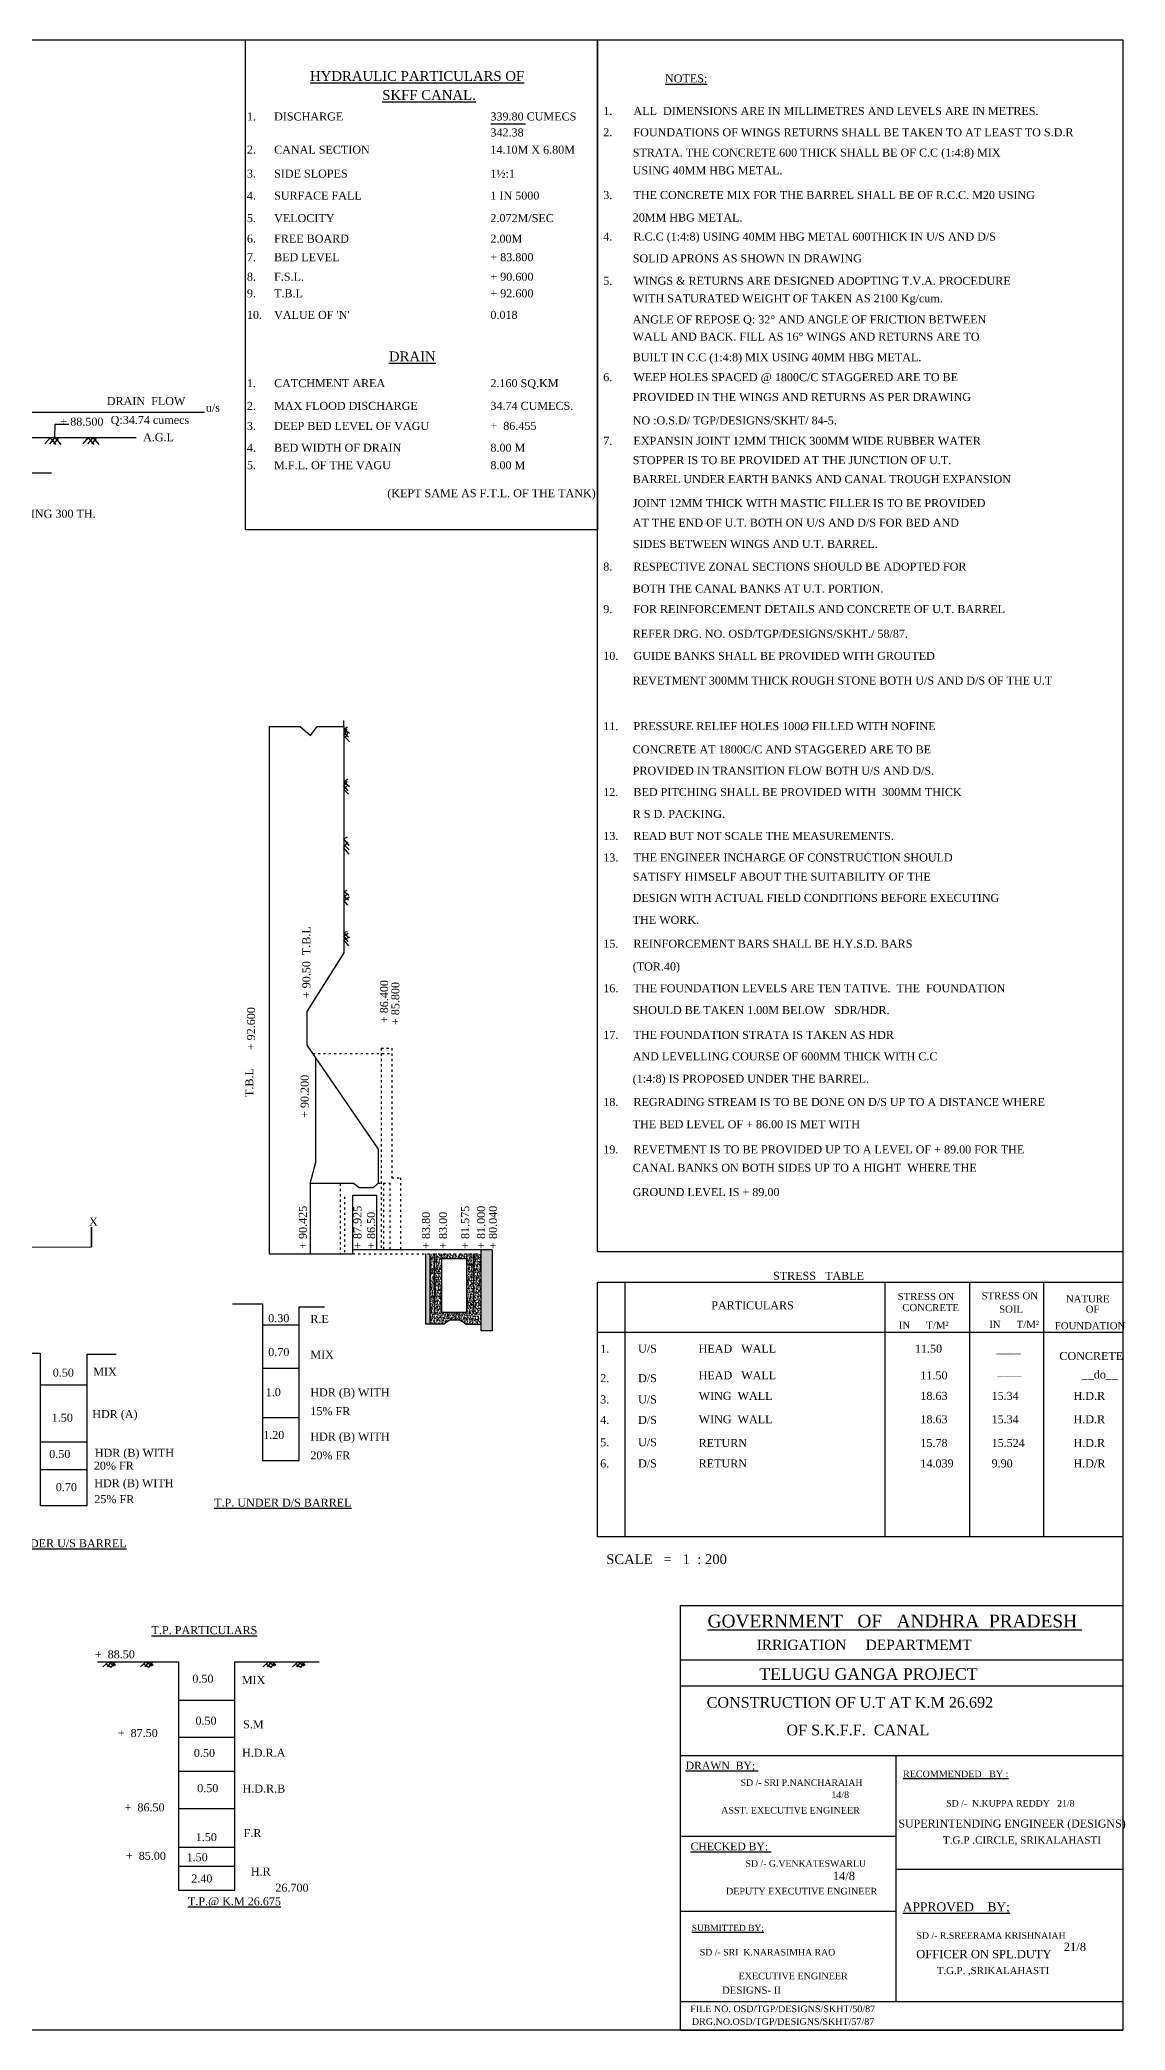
# Model space of a CAD drawing. Header units: millimetres. Extents: x 10398 to 177765, y 5002 to 116940.
# Drawn here: x 116709 to 177765, y 5002 to 116940 of the extents above; entities that cross this region are included whole.
import ezdxf

# ---------------------------------------------------------------- set-up
doc = ezdxf.new("R2010")
doc.units = ezdxf.units.MM
doc.header["$MEASUREMENT"] = 0
doc.linetypes.add('ACAD_ISO03W100', pattern=[30, 12, -18])
for name, color, linetype in [('DIM', 5, 'Continuous'), ('DWG.LINE', 10, 'Continuous'), ('HATCH', 2, 'Continuous'), ('TEXT', 7, 'Continuous')]:
    doc.layers.add(name, color=color, linetype=linetype)
doc.layers.add('DO LINE', color=3, linetype='Continuous', plot=False)
doc.layers.add('TITLE', color=7, linetype='Continuous', lineweight=30)
doc.styles.get("Standard").update_dxf_attribs({"font": 'TIMES.TTF', "height": 300})
doc.dimstyles.get("Standard").update_dxf_attribs({"dimtxt": 300, "dimasz": 150, "dimexe": 0.18, "dimexo": 0.0625, "dimgap": 0.09, "dimtad": 0, "dimtih": 1, "dimtoh": 1, "dimdec": 0, "dimzin": 0, "dimdsep": 46, "dimtxsty": 'Standard', "dimcen": 300, "dimclre": 256, "dimclrt": 4, "dimadec": 0, "dimazin": 0, "dimtfac": 1, "dimtdec": 0, "dimtofl": 0, "dimtmove": 0, "dimatfit": 3, "dimfxl": 5, "dimfxlon": 1, "dimtolj": 1, "dimtzin": 0, "dimarcsym": 0})
pattern_1 = [(50, (0, 0), (215.17805, -18.82564), [22.5, -247.5]), (355, (0, 0), (-41.6254, 225.65764), [18, -198]), (100.4514, (17.93, -1.57), (173.55281, 206.83186), [19.12206, -210.34263]), (46.1842, (0, 60), (320.1723, -49.6557), [33.75, -371.25]), (96.6356, (26.68, 55.86), (280.3988, 292.23536), [28.6831, -315.5139]), (351.1842, (0, 60), (280.3986, 292.2356), [27, -297]), (21, (30, 45), (179.07212, -120.78567), [22.5, -247.5]), (326, (30, 45), (72.9946, 217.545), [18, -198]), (71.4514, (44.92, 34.93), (252.0668, 96.75915), [19.12206, -210.34263]), (37.5, (0, 0), (3.647957, 99.868156), [0, -195.6, 0, -201, 0, -198.75]), (7.5, (0, 0), (78.92086, 118.32351), [0, -114.6, 0, -191.1, 0, -75.75]), (327.5, (-66.9, 0), (160.14673, -6.76646), [0, -75, 0, -234, 0, -310.5]), (317.5, (-96.9, 0), (174.95585, 30.0315), [0, -97.5, 0, -155.4, 0, -220.5])]

msp = doc.modelspace()

# ---------------------------------------------------------------- hatches: boundary and pattern name
at = {"layer": 'HATCH', "ltscale": 0.2}
h = msp.add_hatch(dxfattribs=at)
h.set_pattern_fill('AR-CONC', color=256, scale=100, style=0)
h.set_pattern_definition([(50, (0, 0), (717.2602, -62.7521), [75, -825]), (355, (0, 0), (-138.7513, 752.192), [60, -660]), (100.4514, (59.8, -5.2), (578.5094, 689.4395), [63.7402, -701.142]), (46.1842, (0, 200), (1067.241, -165.519), [112.5, -1237.5]), (96.6356, (88.9, 186.2), (934.663, 974.118), [95.61, -1051.713]), (351.1842, (0, 200), (934.662, 974.119), [90, -990]), (21, (100, 150), (596.907, -402.619), [75, -825]), (326, (100, 150), (243.3153, 725.15), [60, -660]), (71.4514, (149.74, 116.45), (840.2226, 322.5305), [63.7402, -701.142]), (37.5, (0, 0), (12.15986, 332.89385), [0, -652, 0, -670, 0, -662.5]), (7.5, (0, 0), (263.0695, 394.4117), [0, -382, 0, -637, 0, -252.5]), (327.5, (-223, 0), (533.82244, -22.55487), [0, -250, 0, -780, 0, -1035]), (317.5, (-323, 0), (583.1862, 100.105), [0, -325, 0, -518, 0, -735])])
edge = h.paths.add_edge_path()
edge.add_line((97331.7, 92581), (117363.2, 92581))
edge.add_line((97331.7, 92387.8), (102416.9, 92387.8))
h = msp.add_hatch(dxfattribs=at)
h.set_pattern_fill('AR-CONC', color=256, scale=30, style=0)
h.set_pattern_definition(pattern_1)
h.paths.add_polyline_path([(142158.3, 48886.5), (141543.4, 48886.5), (141543.4, 44328.1), (142158.3, 44328.1)])
h.paths.add_polyline_path([(138653.4, 48669.6), (138410.1, 48669.6), (138410.1, 44728.7), (138653.4, 44728.7)])
h = msp.add_hatch(dxfattribs=at)
h.set_pattern_fill('AR-CONC', color=256, scale=30, style=0)
h.set_pattern_definition(pattern_1)
h.paths.add_polyline_path([(138653.4, 48669.6), (138653.4, 44728.7), (139460.8, 44728.7), (139747.2, 44943.3), (140342.9, 44943.3), (140721.1, 44717.4), (141543.4, 44717.4), (141543.4, 48669.6)])
h.paths.add_polyline_path([(140716.8, 48403.3), (140716.8, 45370.3), (139320.1, 45370.3), (139320.1, 48403.3)], flags=16)

# ---------------------------------------------------------------- linework, layer by layer
at = {"layer": 'DIM', "ltscale": 0.2}
msp.add_lwpolyline([(119618.6, 49049), (119618.6, 50155)], dxfattribs=at)
at = {"layer": 'DO LINE', "linetype": 'ACAD_ISO03W100', "ltscale": 10}
for points in [[(132065.7, 59930), (136505.9, 59930)], [(135914.7, 60225.5), (135914.7, 48886.5)], [(135914.7, 60225.5), (136505.9, 60225.5)], [(136505.9, 60225.5), (136505.9, 52940.9)], [(133604.1, 52611.6), (133604.1, 48669.6)], [(135735.3, 52645.2), (136390.7, 52645.2)], [(136039.7, 52645.2), (136039.7, 48886.5)], [(136390.7, 52645.2), (136390.7, 48886.5)], [(136505.9, 52940.9), (137004, 52940.9), (137004, 48886.5)], [(133857.1, 51876.3), (133857.1, 48669.6)], [(134314.5, 48669.6), (141543.4, 48669.6)]]:
    msp.add_lwpolyline(points, dxfattribs=at)
at = {"layer": 'DWG.LINE', "ltscale": 0.2}
for p, q in [((134314.5, 51960.9), (135648.7, 51960.9)), ((134314.5, 48669.6), (134314.5, 51960.9)), ((135648.7, 51960.9), (135648.7, 48886.5)), ((142158.3, 48886.5), (134314.5, 48886.5)), ((141114, 48669.6), (141114, 45311.5)), ((177638, 47070), (177638, 32750))]:
    msp.add_line(p, q, dxfattribs=at)
for points in [[(142083.5, 112216), (144031.5, 112216)], [(114450, 94571.7), (122132.4, 94571.7)], [(97331.7, 92581), (117363.2, 92581)], [(129619.3, 78323.3), (131361, 78323.3), (131935.5, 77820.1), (132313.3, 78316.8), (133815.8, 78316.8), (133815.8, 78653.3)], [(129619.3, 78323.3), (129619.3, 48669.6), (134314.5, 48669.6)], [(133815.8, 78316.8), (133815.8, 65586.9), (131739.4, 62295.1), (131739.4, 60407.6), (135735.3, 54559.2), (135735.3, 52645.2), (135468.8, 52373.8), (134676, 52373.8), (134356.4, 52611.6), (131916.8, 52611.6), (132245.7, 53816.3), (132245.7, 59666.5)], [(131916.8, 52611.6), (131916.8, 48669.6)], [(15449.8, 49033), (119618.6, 49049)], [(138410.1, 48669.6), (138410.1, 44728.7), (139460.8, 44728.7), (139747.2, 44943.3), (140342.9, 44943.3), (140721.1, 44717.4), (141543.4, 44717.4)], [(138653.4, 48669.6), (138653.4, 44728.7)], [(138904.8, 48669.6), (138904.8, 45295.5)], [(142158.3, 48886.5), (142158.3, 44328.1), (141543.4, 44328.1), (141543.4, 48886.5)], [(127548, 45860), (129231, 45860), (129231, 37035.5), (131300, 37035.5), (131300, 45682.5), (132722.5, 45682.5)], [(129231, 44666.5), (131300, 44666.5)], [(115028.5, 43079.5), (116725, 43079.5), (116725, 34502), (119365.5, 34502), (119365.5, 43016.5), (121013, 43016.5)], [(129231, 42237.5), (131300, 42237.5)], [(116725, 41289), (119365.5, 41289)], [(129231, 39463.5), (131300, 39463.5)], [(116725, 38089), (119365.5, 38089)], [(116725, 36533.5), (119365.5, 36533.5)], [(119956.5, 25728), (124518, 25728), (124518, 12884.5), (127672.5, 12884.5), (127672.5, 25728), (132429, 25728)], [(124518, 23558), (127672.5, 23558)], [(124518, 21476), (127672.5, 21476)], [(124518, 19571.5), (127672.5, 19571.5)], [(124518, 17471.5), (127672.5, 17471.5)], [(124518, 15287.5), (127672.5, 15287.5)], [(124518, 14229.5), (127672.5, 14229.5)]]:
    msp.add_lwpolyline(points, dxfattribs=at)
msp.add_lwpolyline([(139320.1, 48403.3), (140716.8, 48403.3), (140716.8, 45370.3), (139320.1, 45370.3)], close=True, dxfattribs=at)
at = {"layer": 'HATCH', "ltscale": 0.2}
for points in [[(117302.9, 94571.7), (117001.5, 94221.8)], [(117564, 94571.7), (117262.6, 94221.8)], [(117278.8, 94571.7), (117616, 94179.5)], [(117787.3, 94571.7), (117486, 94221.8)], [(117555, 94571.7), (117892.2, 94179.5)], [(119435, 94571.7), (119133.7, 94221.8)], [(119696.1, 94571.7), (119394.8, 94221.8)], [(119411, 94571.7), (119748.1, 94179.5)], [(119919.5, 94571.7), (119618.1, 94221.8)], [(119687.2, 94571.7), (120024.3, 94179.5)], [(134124, 77933), (133815.8, 78170), (134022, 78300)], [(134073, 77718.5), (133815.8, 77978), (134005, 78187)], [(134124, 77464.5), (133815.8, 77820), (133999.5, 78074)], [(133913.8, 77706.9), (134057.6, 77984.1)], [(134127.5, 74937.5), (133815.8, 75191), (134032, 75383)], [(134060, 74700.5), (133815.8, 74982.5), (134020.5, 75225)], [(134071.5, 74514.5), (133815.8, 74785), (134054.5, 75033)], [(134105.5, 71631.5), (133815.8, 72009.5), (134009.5, 72116.5)], [(134111, 71135.5), (133815.8, 71496), (134043, 71840)], [(134111, 71383.5), (133815.8, 71682.5)], [(134093, 68812.5), (133815.8, 69044.5), (133995, 69120)], [(134066.5, 68554), (133815.8, 68763.5), (134030.5, 68919.5)], [(134030.5, 68268.5), (133815.8, 68527), (134128.5, 68741)], [(134073.1, 66463.2), (133815.8, 66757.5), (134013, 66784.5)], [(134062, 66236), (133815.8, 66557), (134057.5, 66699.5)], [(134097.5, 65986.5), (133815.8, 66329.5), (134142, 66499)], [(120257, 25430.5), (120574, 25728), (120901.5, 25490.5)], [(120724, 25395), (120415.5, 25579.2)], [(120508.5, 25430.5), (120748.5, 25728), (120975, 25531.5)], [(120724, 25395), (120956, 25728)], [(122377, 25430.5), (122694, 25728), (123021.5, 25490.5)], [(122844, 25395), (122535.5, 25579.2)], [(122628.5, 25430.5), (122868.5, 25728), (123095, 25531.5)], [(122844, 25395), (123076, 25728)], [(129265.5, 25430.5), (129582.5, 25728), (129910, 25490.5)], [(129732.5, 25395), (129424, 25579.2)], [(129517, 25430.5), (129757, 25728), (129983.5, 25531.5)], [(129732.5, 25395), (129964.5, 25728)], [(130925, 25430.5), (131242, 25728), (131569.5, 25490.5)], [(131392, 25395), (131083.5, 25579.2)], [(131176.5, 25430.5), (131416.5, 25728), (131643, 25531.5)], [(131392, 25395), (131624, 25728)]]:
    msp.add_lwpolyline(points, dxfattribs=at)
at = {"layer": 'TITLE', "ltscale": 0.2}
for p, q in [((148089, 47070), (177638, 47070)), ((148089, 32750), (148089, 47070)), ((149629.5, 32750), (149629.5, 47070)), ((164243, 47070), (164243, 32750)), ((169016, 47070), (169016, 32750)), ((173173, 47070), (173173, 32750)), ((148089, 44263.5), (177638, 44263.5)), ((177638, 32750), (148089, 32750))]:
    msp.add_line(p, q, dxfattribs=at)
at = {"layer": 'TITLE', "lineweight": 30}
for p, q in [((152754.8, 28892.2), (177638, 28892.2)), ((177638, 28892.2), (177638, 5002.5)), ((152754.8, 25829.8), (177638, 25829.8)), ((152754.8, 24370.6), (177638, 24370.6)), ((152754.8, 20450), (177638, 20450)), ((152806.6, 15921.6), (164909.2, 15921.6)), ((152754.8, 11688.3), (164857.3, 11688.3)), ((177638, 6592.1), (152754.8, 6592.1)), ((152754.8, 5002.5), (177638, 5002.5))]:
    msp.add_line(p, q, dxfattribs=at)
at = {"layer": 'TITLE', "ltscale": 0.2}
for points in [[(10397.5, 116940.5), (177638, 116940.5), (177638, 5002.5), (10397.5, 5002.5)], [(128279.5, 116940.5), (148089, 116940.5), (148089, 89381.5), (128279.5, 89381.5)], [(148089, 116940.5), (177638, 116940.5), (177638, 48779), (148089, 48779)]]:
    msp.add_lwpolyline(points, close=True, dxfattribs=at)
at = {"layer": 'TITLE'}
msp.add_lwpolyline([(152754.8, 5002.5), (152754.8, 28892.2)], dxfattribs=at)
at = {"layer": 'TITLE', "lineweight": 30}
for points in [[(164857.3, 20450), (164857.3, 6592.1)], [(164857.3, 14051), (177638, 14051)]]:
    msp.add_lwpolyline(points, dxfattribs=at)

# ---------------------------------------------------------------- texts
at = {"layer": 'TEXT'}
for s, height, p in [('%%UHYDRAULIC PARTICULARS OF', 550, (131910.1, 114629.9)), ('%%UNOTES:', 450, (151879.1, 114544.2)), ('%%USKFF CANAL.', 550, (135974.1, 113563.4)), ('1.       ALL  DIMENSIONS ARE IN MILLIMETRES AND LEVELS ARE IN METRES.', 450, (148405.1, 112713.9)), ('1.      DISCHARGE', 450, (128360.1, 112404.9)), ('339.80 CUMECS', 450, (142056.6, 112404.9)), ('342.38', 450, (142056.6, 111503.4)), ('2.       FOUNDATIONS OF WINGS RETURNS SHALL BE TAKEN TO AT LEAST TO S.D.R', 450, (148405.1, 111512.9)), ('2.      CANAL SECTION', 450, (128360.1, 110536.4)), ('14.10M X 6.80M', 450, (142056.6, 110536.4)), ('STRATA. THE CONCRETE 600 THICK SHALL BE OF C.C (1:4:8) MIX', 450, (150061.5, 110372.4)), ('USING 40MM HBG METAL.', 450, (150061.5, 109373.4)), ('3.      SIDE SLOPES ', 450, (128360.1, 109189.4)), ('1½:1', 450, (142056.6, 109189.4)), ('4.      SURFACE FALL', 450, (128360.1, 107952.4)), ('1 IN 5000', 450, (142056.6, 107952.4)), ('3.       THE CONCRETE MIX FOR THE BARREL SHALL BE OF R.C.C. M20 USING', 450, (148405.1, 107987.4)), ('5.      VELOCITY', 450, (128360.1, 106688.4)), ('2.072M/SEC', 450, (142056.6, 106688.4)), ('20MM HBG METAL.', 450, (150061.5, 106720.9)), ('6.      FREE BOARD', 450, (128360.1, 105534.4)), ('2.00M', 450, (142056.6, 105534.4)), ('4.       R.C.C (1:4:8) USING 40MM HBG METAL 600THICK IN U/S AND D/S', 450, (148405.1, 105650.4)), ('7.      BED LEVEL', 450, (128360.1, 104489.9)), ('+ 83.800', 450, (142056.6, 104489.9)), ('SOLID APRONS AS SHOWN IN DRAWING', 450, (150061.5, 104424.9)), ('8.      F.S.L.', 450, (128360.1, 103390.9)), ('+ 90.600', 450, (142056.6, 103390.9)), ('5.       WINGS & RETURNS ARE DESIGNED ADOPTING T.V.A. PROCEDURE', 450, (148405.1, 103161.4)), ('9.      T.B.L', 450, (128360.1, 102456.4)), ('+ 92.600', 450, (142056.6, 102456.4)), ('WITH SATURATED WEIGHT OF TAKEN AS 2100 Kg/cum.', 450, (150061.5, 102175.4)), ("10.    VALUE OF 'N'", 450, (128360.1, 101247.4)), ('0.018', 450, (142056.6, 101247.4)), ('ANGLE OF REPOSE Q: 32° AND ANGLE OF FRICTION BETWEEN', 450, (150061.5, 100989.9)), ('WALL AND BACK. FILL AS 16° WINGS AND RETURNS ARE TO', 450, (150061.5, 100022.4)), ('%%UDRAIN', 550, (136347.6, 98861.9)), ('BUILT IN C.C (1:4:8) MIX USING 40MM HBG METAL.', 450, (150061.5, 98861.4)), ('1.      CATCHMENT AREA', 450, (128360.1, 97405.4)), ('2.160 SQ.KM', 450, (142056.6, 97405.4)), ('6.       WEEP HOLES SPACED @ 1800C/C STAGGERED ARE TO BE', 450, (148405.1, 97743.4)), ('DRAIN  FLOW', 450, (120480.5, 96399.4)), ('u/s', 450, (126049.3, 96032.6)), ('2.      MAX FLOOD DISCHARGE', 450, (128360.1, 96129.4)), ('34.74 CUMECS.', 450, (142056.6, 96129.4)), ('PROVIDED IN THE WINGS AND RETURNS AS PER DRAWING', 450, (150061.5, 96627.9)), ('+ 88.500', 450, (117868.6, 95241.8)), ('Q:34.74 cumecs', 450, (120695.6, 95337.2)), ('3.      DEEP BED LEVEL OF VAGU', 450, (128360.1, 95000.9)), ('+  86.455', 450, (142056.6, 95000.9)), ('NO :O.S.D/ TGP/DESIGNS/SKHT/ 84-5.', 450, (150061.5, 95311.9)), ('A.G.L', 450, (122518.2, 94363.5)), ('4.      BED WIDTH OF DRAIN', 450, (128360.1, 93773.9)), ('8.00 M', 450, (142056.6, 93773.9)), ('7.       EXPANSIN JOINT 12MM THICK 300MM WIDE RUBBER WATER', 450, (148405.1, 94163.4)), ('5.      M.F.L. OF THE VAGU', 450, (128360.1, 92792.4)), ('8.00 M', 450, (142056.6, 92792.4)), ('STOPPER IS TO BE PROVIDED AT THE JUNCTION OF U.T.', 450, (150061.5, 93077.9)), ('BARREL UNDER EARTH BANKS AND CANAL TROUGH EXPANSION', 450, (150061.5, 92006.9)), ('(KEPT SAME AS F.T.L. OF THE TANK)', 450, (136256.6, 91216.9)), ('JOINT 12MM THICK WITH MASTIC FILLER IS TO BE PROVIDED', 450, (150061.5, 90660.4)), ('GROUTED  BED PITCHING 300 TH.', 450, (109127.6, 90063.7)), ('AT THE END OF U.T. BOTH ON U/S AND D/S FOR BED AND', 450, (150061.5, 89558.9)), ('SIDES BETWEEN WINGS AND U.T. BARREL.', 450, (150061.5, 88365.9)), ('8.       RESPECTIVE ZONAL SECTIONS SHOULD BE ADOPTED FOR', 450, (148405.1, 87089.4)), ('BOTH THE CANAL BANKS AT U.T. PORTION.', 450, (150061.5, 85854.9)), ('9.       FOR REINFORCEMENT DETAILS AND CONCRETE OF U.T. BARREL', 450, (148405.1, 84700.9)), ('REFER DRG. NO. OSD/TGP/DESIGNS/SKHT./ 58/87.', 450, (150061.5, 83312.9)), ('10.     GUIDE BANKS SHALL BE PROVIDED WITH GROUTED', 450, (148405.1, 82066.9)), ('REVETMENT 300MM THICK ROUGH STONE BOTH U/S AND D/S OF THE U.T', 450, (150061.5, 80679.4)), ('11.     PRESSURE RELIEF HOLES 100%%C FILLED WITH NOFINE', 450, (148405.1, 78116.4)), ('CONCRETE AT 1800C/C AND STAGGERED ARE TO BE', 450, (150061.5, 76809.9)), ('PROVIDED IN TRANSITION FLOW BOTH U/S AND D/S.', 450, (150061.5, 75610.9)), ('12.     BED PITCHING SHALL BE PROVIDED WITH  300MM THICK', 450, (148405.1, 74410.4)), ('R S D. PACKING.', 450, (150061.5, 73179.4)), ('13.     READ BUT NOT SCALE THE MEASUREMENTS.', 450, (148405.1, 71942.4)), ('13.     THE ENGINEER INCHARGE OF CONSTRUCTION SHOULD', 450, (148405.1, 70730.4)), ('SATISFY HIMSELF ABOUT THE SUITABILITY OF THE', 450, (150061.5, 69650.4)), ('DESIGN WITH ACTUAL FIELD CONDITIONS BEFORE EXECUTING', 450, (150061.5, 68457.9)), ('THE WORK.', 450, (150061.5, 67222.9)), ('15.     REINFORCEMENT BARS SHALL BE H.Y.S.D. BARS', 450, (148405.1, 65879.9)), ('(TOR.40)', 450, (150061.5, 64599.9)), ('16.     THE FOUNDATION LEVELS ARE TEN TATIVE.  THE  FOUNDATION', 450, (148405.1, 63377.4)), ('SHOULD BE TAKEN 1.00M BELOW   SDR/HDR.', 450, (150061.5, 62149.4)), ('17.     THE FOUNDATION STRATA IS TAKEN AS HDR', 450, (148405.1, 60753.4)), ('AND LEVELLING COURSE OF 600MM THICK WITH C.C', 450, (150061.5, 59546.9)), ('(1:4:8) IS PROPOSED UNDER THE BARREL.', 450, (150061.5, 58288.9)), ('18.     REGRADING STREAM IS TO BE DONE ON D/S UP TO A DISTANCE WHERE', 450, (148405.1, 56979.9)), ('THE BED LEVEL OF + 86.00 IS MET WITH', 450, (150061.5, 55729.9)), ('19.     REVETMENT IS TO BE PROVIDED UP TO A LEVEL OF + 89.00 FOR THE', 450, (148405.1, 54312.4)), ('CANAL BANKS ON BOTH SIDES UP TO A HIGHT  WHERE THE', 450, (150061.5, 53279.4)), ('GROUND LEVEL IS + 89.00', 450, (150061.5, 51913.4)), ('X', 450, (119477.7, 50249.3)), ('STRESS   TABLE', 450, (157954.4, 47202.1)), ('PARTICULARS', 450, (154477.4, 45542.1)), ('STRESS ON', 400, (164969.4, 46063.1)), ('STRESS ON', 400, (169689.9, 46106.1)), ('NATURE', 400, (174431.9, 45934.6)), ('0.30', 450, (129559.4, 44821.1)), ('R.E', 450, (131929.4, 44776.6)), ('IN      T/M²', 400, (165032.9, 44455.6)), ('CONCRETE', 400, (165226.4, 45441.6)), ('IN      T/M²', 400, (170118.4, 44498.6)), ('SOIL', 400, (170676.4, 45356.1)), ('FOUNDATION', 400, (173809.9, 44423.6)), ('OF', 400, (175547.4, 45355.6)), ('0.70', 450, (129559.4, 42918.1)), ('MIX', 450, (131929.4, 42773.1)), ('1.', 450, (148232.9, 43105.6)), ('U/S', 450, (150363.9, 43105.6)), ('HEAD   WALL ', 450, (153771.9, 43105.6)), ('11.50', 450, (165934.9, 43105.6)), ('____', 450, (170515.4, 43105.6)), ('CONCRETE', 450, (174062.4, 42695.6)), ('0.50', 450, (117437.9, 41761.6)), ('MIX', 450, (119718.4, 41804.1)), ('2.', 450, (148232.9, 41447.1)), ('D/S', 450, (150363.9, 41447.1)), ('HEAD   WALL ', 450, (153771.9, 41608.6)), ('11.50', 450, (166242.9, 41608.6)), ('____', 450, (170564.4, 41835.6)), ('__do__', 450, (175318.4, 41658.1)), ('1.0', 450, (129416.4, 40658.6)), ('HDR (B) WITH', 450, (131929.4, 40646.6)), ('3.', 450, (148232.9, 40250.1)), ('U/S', 450, (150363.9, 40250.1)), ('WING  WALL', 450, (153771.9, 40451.6)), ('18.63', 450, (166242.9, 40451.6)), ('15.34', 450, (170245.9, 40451.6)), ('H.D.R', 450, (174859.4, 40451.6)), ('1.50', 450, (117380.9, 39228.1)), ('HDR (A)', 450, (119661.4, 39426.6)), ('15%%% FR', 450, (131929.4, 39592.1)), ('4.', 450, (148232.9, 39100.6)), ('D/S', 450, (150363.9, 39100.6)), ('WING  WALL', 450, (153771.9, 39135.1)), ('18.63', 450, (166242.9, 39135.1)), ('15.34', 450, (170245.9, 39135.1)), ('H.D.R', 450, (174859.4, 39135.1)), ('1.20', 450, (129273.9, 38250.1)), ('HDR (B) WITH', 450, (131929.4, 38162.6)), ('5.', 450, (148232.9, 37841.1)), ('U/S', 450, (150363.9, 37841.1)), ('RETURN', 450, (153771.9, 37802.6)), ('15.78', 450, (166242.9, 37802.6)), ('15.524', 450, (170245.9, 37802.6)), ('H.D.R', 450, (174859.4, 37802.6)), ('0.50', 450, (117239.4, 37183.6)), ('20%%% FR', 450, (119746.9, 36522.6)), ('HDR (B) WITH', 450, (119803.9, 37248.6)), ('20%%% FR', 450, (131929.4, 37108.1)), ('6.', 450, (148232.9, 36651.1)), ('D/S', 450, (150363.9, 36651.1)), ('RETURN', 450, (153771.9, 36652.6)), ('14.039', 450, (166242.9, 36652.6)), ('9.90', 450, (170245.9, 36652.6)), ('H.D/R', 450, (174859.4, 36652.6)), ('HDR (B) WITH', 450, (119775.4, 35540.6)), ('0.70', 450, (117609.9, 35318.6)), ('25%%% FR', 450, (119775.4, 34643.6)), ('%%UT.P. UNDER D/S BARREL', 450, (126520.4, 34446.6)), ('%%UT.P. UNDER U/S BARREL', 450, (113869.4, 32160.1)), ('%%UT.P. PARTICULARS', 450, (122996.9, 27276.1)), ('+  88.50', 450, (119803.9, 25919.1)), ('0.50', 450, (125290.9, 24544.1)), ('MIX', 450, (128072.9, 24473.6)), ('0.50', 450, (125464.9, 22186.1)), ('S.M', 450, (128143.9, 21980.6)), ('+  87.50', 450, (121094.4, 21492.1)), ('0.50', 450, (125377.9, 20368.6)), ('H.D.R.A', 450, (128086.9, 20380.1)), ('0.50', 450, (125563.4, 18389.6)), ('H.D.R.B', 450, (128115.9, 18364.6)), ('+  86.50', 450, (121477.9, 17307.6)), ('1.50', 450, (125483.4, 15637.6)), ('F.R', 450, (128173.4, 15866.6)), ('+  85.00', 450, (121549.4, 14582.1)), ('1.50', 450, (124966.4, 14504.1)), ('2.40', 450, (125231.4, 13308.1)), ('H.R', 450, (128584.9, 13699.6)), ('%%UT.P.@ K.M 26.675', 450, (125042.9, 12026.6)), ('26.700', 450, (129960.4, 12793.1))]:
    msp.add_text(s, height=height, dxfattribs=at).set_placement(p)
for s, p in [('+ 90.50  T.B.L', (131929.6, 63042.7)), ('+ 86.400', (136302.1, 61641.2)), ('+ 85.800', (136929.6, 61530.2)), ('+ 92.600', (128815.6, 60114.7)), ('T.B.L', (128715.1, 57487.2)), ('+ 90.200', (131834.6, 56307.7)), ('+ 90.425', (131732.6, 48944.7)), ('+ 87.925', (134803.1, 48944.7)), ('+ 86.50', (135569.1, 48944.7)), ('+ 83.80', (138655.1, 48944.7)), ('+ 83.00', (139612.6, 48944.7)), ('+ 81.575', (140862.1, 48944.7)), ('+ 81.000', (141758.6, 48944.7)), ('+ 80.040', (142424.1, 48944.7))]:
    msp.add_text(s, height=450, rotation=90, dxfattribs=at).set_placement(p)
at = {"layer": 'TITLE', "lineweight": 30}
for s, height, p in [('SCALE   =   1  : 200', 544.088, (148573.2, 31218.4)), ('%%UGOVERNMENT   OF   ANDHRA  PRADESH ', 719.922, (154273.8, 27654.1)), ('IRRIGATION     DEPARTMEMT ', 573.071, (157035.3, 26389.5)), ('TELUGU GANGA PROJECT', 659.235, (157184.4, 24702.4)), ('CONSTRUCTION OF U.T AT K.M 26.692', 600, (154224.8, 23138.7)), (' OF S.K.F.F.  CANAL ', 600, (158486, 21582.9)), ('%%UDRAWN  BY; ', 435.302, (153040.7, 19667.6)), ('SD /- SRI P.NANCHARAIAH', 364.654, (156131.3, 18744.5)), ('%%URECOMMENDED   BY :', 373.566, (165270.1, 19228.1)), ('14/8', 374.09, (161231.4, 18059.4)), ('SD /-  N.KUPPA REDDY   21/8', 364.654, (167694.3, 17579.2)), ('ASST. EXECUTIVE ENGINEER', 374.088, (155036.5, 17183.5)), ('SUPERINTENDING ENGINEER (DESIGNS)', 445.722, (165004.7, 16401.6)), ('T.G.P .CIRCLE, SRIKALAHASTI', 413.884, (167513.9, 15489.9)), ('%%UCHECKED BY: ', 435.302, (153315, 15119.6)), ('SD /- G.VENKATESWARLU', 364.654, (156405.6, 14196.4)), ('14/8', 466.36, (161315, 13444.3)), ('DEPUTY EXECUTIVE ENGINEER', 374.088, (155310.8, 12635.5)), ('%%UAPPROVED    BY;', 502.271, (165250.1, 11687)), ('%%USUBMITTED BY;', 351.592, (153386.5, 10576.9)), ('SD /- R.SREERAMA KRISHNAIAH', 364.654, (166026.3, 10144.3)), ('SD /- SRI  K.NARASIMHA RAO', 364.654, (153834.8, 9205.9)), ('OFFICER ON SPL.DUTY', 466.361, (166011.4, 9050.8)), ('21/8', 466.36, (174310.5, 9456.8)), ('EXECUTIVE ENGINEER', 374.088, (156020.4, 7865.2)), ('T.G.P. ,SRIKALAHASTI', 401.817, (167168.5, 8155.2)), ('DESIGNS- II', 401.817, (155083.2, 7049.9)), ('FILE NO. OSD/TGP/DESIGNS/SKHT/50/87', 374.088, (153294.8, 6016.6)), ('DRG.NO.OSD/TGP/DESIGNS/SKHT/57/87', 374.088, (153387.6, 5303.3))]:
    msp.add_text(s, height=height, dxfattribs=at).set_placement(p)

# ---------------------------------------------------------------- leaders
at = {"layer": 'DIM', "ltscale": 0.2}
for points in [[(116001.7, 95992.3), (125980.3, 95992.3)], [(117555, 94571.7), (117566.2, 95327.9), (118335, 95327.9)], [(119618.6, 50155), (119618.8, 49049)]]:
    msp.add_leader(points, dimstyle='Standard', override={"dimgap": 0.09, "dimtad": 0}, dxfattribs=at)

doc.saveas('drawing.dxf')
